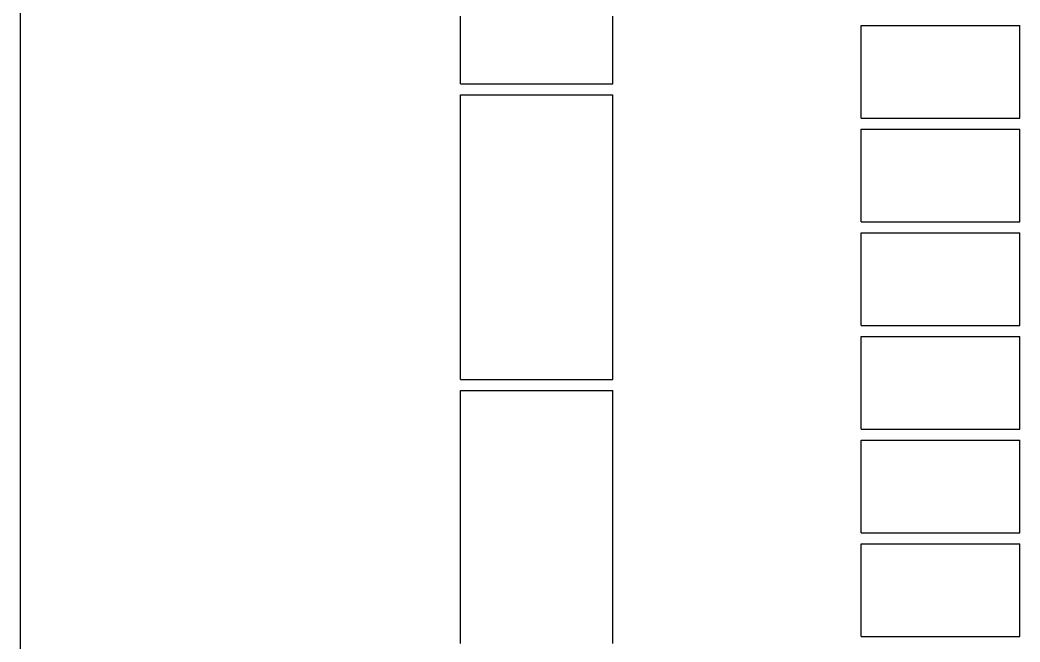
# Model space of a CAD drawing. Header units: metres. Extents: x -45 to 241, y 0 to 388.
# Drawn here: x 70 to 115.33, y 228.9 to 257.1 of the extents above; entities that cross this region are included whole.
import ezdxf

# ---------------------------------------------------------------- set-up
doc = ezdxf.new("R2010")
doc.units = ezdxf.units.M

msp = doc.modelspace()

# ---------------------------------------------------------------- linework, layer by layer
for points in [[(70, 258.871), (70, 256.907), (70, 254.943), (70, 252.979), (70, 251.014), (70, 249.05), (70, 247.086), (70, 245.121), (70, 243.157), (70, 241.193), (70, 239.229), (70, 237.264), (70, 235.3), (70, 233.336), (70, 231.371), (70, 229.407), (70, 227.443)], [(89.964, 254.2), (89.964, 254.405), (89.964, 254.61), (89.964, 254.814), (89.964, 255.019), (89.964, 255.224), (89.964, 255.429), (89.964, 255.633), (89.964, 255.838), (89.964, 256.043), (89.964, 256.248), (89.964, 256.452), (89.964, 256.657), (89.964, 256.862), (89.964, 257.067), (89.964, 257.271)], [(96.868, 254.2), (96.868, 254.405), (96.868, 254.61), (96.868, 254.814), (96.868, 255.019), (96.868, 255.224), (96.868, 255.429), (96.868, 255.633), (96.868, 255.838), (96.868, 256.043), (96.868, 256.248), (96.868, 256.452), (96.868, 256.657), (96.868, 256.862), (96.868, 257.067), (96.868, 257.271)], [(108.123, 252.65), (108.123, 252.717), (108.123, 252.783), (108.123, 252.85), (108.123, 252.917), (108.123, 252.983), (108.123, 253.05), (108.123, 253.117), (108.123, 253.183), (108.123, 253.25), (108.123, 253.317), (108.123, 253.383), (108.123, 253.45), (108.123, 253.517), (108.123, 253.583), (108.123, 253.65), (108.123, 253.717), (108.123, 253.783), (108.123, 253.85), (108.123, 253.917), (108.123, 253.983), (108.123, 254.05), (108.123, 254.117), (108.123, 254.183), (108.123, 254.25), (108.123, 254.317), (108.123, 254.383), (108.123, 254.45), (108.123, 254.517), (108.123, 254.583), (108.123, 254.65), (108.123, 254.717), (108.123, 254.783), (108.123, 254.85), (108.123, 254.917), (108.123, 254.983), (108.123, 255.05), (108.123, 255.117), (108.123, 255.183), (108.123, 255.25), (108.123, 255.317), (108.123, 255.383), (108.123, 255.45), (108.123, 255.517), (108.123, 255.583), (108.123, 255.65), (108.123, 255.717), (108.123, 255.783), (108.123, 255.85), (108.123, 255.917), (108.123, 255.983), (108.123, 256.05), (108.123, 256.117), (108.123, 256.183), (108.123, 256.25), (108.123, 256.317), (108.123, 256.383), (108.123, 256.45), (108.123, 256.517), (108.123, 256.583), (108.123, 256.65), (108.123, 256.717), (108.123, 256.783), (108.123, 256.85)], [(108.123, 256.85), (108.237, 256.85), (108.351, 256.85), (108.466, 256.85), (108.58, 256.85), (108.694, 256.85), (108.809, 256.85), (108.923, 256.85), (109.037, 256.85), (109.152, 256.85), (109.266, 256.85), (109.38, 256.85), (109.495, 256.85), (109.609, 256.85), (109.723, 256.85), (109.838, 256.85), (109.952, 256.85), (110.066, 256.85), (110.18, 256.85), (110.295, 256.85), (110.409, 256.85), (110.523, 256.85), (110.638, 256.85), (110.752, 256.85), (110.866, 256.85), (110.981, 256.85), (111.095, 256.85), (111.209, 256.85), (111.324, 256.85), (111.438, 256.85), (111.552, 256.85), (111.667, 256.85), (111.781, 256.85), (111.895, 256.85), (112.01, 256.85), (112.124, 256.85), (112.238, 256.85), (112.353, 256.85), (112.467, 256.85), (112.581, 256.85), (112.696, 256.85), (112.81, 256.85), (112.924, 256.85), (113.039, 256.85), (113.153, 256.85), (113.267, 256.85), (113.382, 256.85), (113.496, 256.85), (113.61, 256.85), (113.725, 256.85), (113.839, 256.85), (113.953, 256.85), (114.068, 256.85), (114.182, 256.85), (114.296, 256.85), (114.411, 256.85), (114.525, 256.85), (114.639, 256.85), (114.753, 256.85), (114.868, 256.85), (114.982, 256.85), (115.096, 256.85), (115.211, 256.85), (115.325, 256.85)], [(115.325, 252.65), (115.325, 252.717), (115.325, 252.783), (115.325, 252.85), (115.325, 252.917), (115.325, 252.983), (115.325, 253.05), (115.325, 253.117), (115.325, 253.183), (115.325, 253.25), (115.325, 253.317), (115.325, 253.383), (115.325, 253.45), (115.325, 253.517), (115.325, 253.583), (115.325, 253.65), (115.325, 253.717), (115.325, 253.783), (115.325, 253.85), (115.325, 253.917), (115.325, 253.983), (115.325, 254.05), (115.325, 254.117), (115.325, 254.183), (115.325, 254.25), (115.325, 254.317), (115.325, 254.383), (115.325, 254.45), (115.325, 254.517), (115.325, 254.583), (115.325, 254.65), (115.325, 254.717), (115.325, 254.783), (115.325, 254.85), (115.325, 254.917), (115.325, 254.983), (115.325, 255.05), (115.325, 255.117), (115.325, 255.183), (115.325, 255.25), (115.325, 255.317), (115.325, 255.383), (115.325, 255.45), (115.325, 255.517), (115.325, 255.583), (115.325, 255.65), (115.325, 255.717), (115.325, 255.783), (115.325, 255.85), (115.325, 255.917), (115.325, 255.983), (115.325, 256.05), (115.325, 256.117), (115.325, 256.183), (115.325, 256.25), (115.325, 256.317), (115.325, 256.383), (115.325, 256.45), (115.325, 256.517), (115.325, 256.583), (115.325, 256.65), (115.325, 256.717), (115.325, 256.783), (115.325, 256.85)], [(89.964, 254.2), (90.073, 254.2), (90.183, 254.2), (90.292, 254.2), (90.402, 254.2), (90.512, 254.2), (90.621, 254.2), (90.731, 254.2), (90.84, 254.2), (90.95, 254.2), (91.06, 254.2), (91.169, 254.2), (91.279, 254.2), (91.388, 254.2), (91.498, 254.2), (91.607, 254.2), (91.717, 254.2), (91.827, 254.2), (91.936, 254.2), (92.046, 254.2), (92.155, 254.2), (92.265, 254.2), (92.375, 254.2), (92.484, 254.2), (92.594, 254.2), (92.703, 254.2), (92.813, 254.2), (92.923, 254.2), (93.032, 254.2), (93.142, 254.2), (93.251, 254.2), (93.361, 254.2), (93.47, 254.2), (93.58, 254.2), (93.69, 254.2), (93.799, 254.2), (93.909, 254.2), (94.018, 254.2), (94.128, 254.2), (94.238, 254.2), (94.347, 254.2), (94.457, 254.2), (94.566, 254.2), (94.676, 254.2), (94.786, 254.2), (94.895, 254.2), (95.005, 254.2), (95.114, 254.2), (95.224, 254.2), (95.333, 254.2), (95.443, 254.2), (95.553, 254.2), (95.662, 254.2), (95.772, 254.2), (95.881, 254.2), (95.991, 254.2), (96.101, 254.2), (96.21, 254.2), (96.32, 254.2), (96.429, 254.2), (96.539, 254.2), (96.649, 254.2), (96.758, 254.2), (96.868, 254.2)], [(89.964, 240.8), (89.964, 241.005), (89.964, 241.21), (89.964, 241.414), (89.964, 241.619), (89.964, 241.824), (89.964, 242.029), (89.964, 242.233), (89.964, 242.438), (89.964, 242.643), (89.964, 242.848), (89.964, 243.052), (89.964, 243.257), (89.964, 243.462), (89.964, 243.667), (89.964, 243.871), (89.964, 244.076), (89.964, 244.281), (89.964, 244.486), (89.964, 244.69), (89.964, 244.895), (89.964, 245.1), (89.964, 245.305), (89.964, 245.51), (89.964, 245.714), (89.964, 245.919), (89.964, 246.124), (89.964, 246.329), (89.964, 246.533), (89.964, 246.738), (89.964, 246.943), (89.964, 247.148), (89.964, 247.352), (89.964, 247.557), (89.964, 247.762), (89.964, 247.967), (89.964, 248.171), (89.964, 248.376), (89.964, 248.581), (89.964, 248.786), (89.964, 248.99), (89.964, 249.195), (89.964, 249.4), (89.964, 249.605), (89.964, 249.81), (89.964, 250.014), (89.964, 250.219), (89.964, 250.424), (89.964, 250.629), (89.964, 250.833), (89.964, 251.038), (89.964, 251.243), (89.964, 251.448), (89.964, 251.652), (89.964, 251.857), (89.964, 252.062), (89.964, 252.267), (89.964, 252.471), (89.964, 252.676), (89.964, 252.881), (89.964, 253.086), (89.964, 253.29), (89.964, 253.495), (89.964, 253.7)], [(89.964, 253.7), (90.073, 253.7), (90.183, 253.7), (90.292, 253.7), (90.402, 253.7), (90.512, 253.7), (90.621, 253.7), (90.731, 253.7), (90.84, 253.7), (90.95, 253.7), (91.06, 253.7), (91.169, 253.7), (91.279, 253.7), (91.388, 253.7), (91.498, 253.7), (91.607, 253.7), (91.717, 253.7), (91.827, 253.7), (91.936, 253.7), (92.046, 253.7), (92.155, 253.7), (92.265, 253.7), (92.375, 253.7), (92.484, 253.7), (92.594, 253.7), (92.703, 253.7), (92.813, 253.7), (92.923, 253.7), (93.032, 253.7), (93.142, 253.7), (93.251, 253.7), (93.361, 253.7), (93.47, 253.7), (93.58, 253.7), (93.69, 253.7), (93.799, 253.7), (93.909, 253.7), (94.018, 253.7), (94.128, 253.7), (94.238, 253.7), (94.347, 253.7), (94.457, 253.7), (94.566, 253.7), (94.676, 253.7), (94.786, 253.7), (94.895, 253.7), (95.005, 253.7), (95.114, 253.7), (95.224, 253.7), (95.333, 253.7), (95.443, 253.7), (95.553, 253.7), (95.662, 253.7), (95.772, 253.7), (95.881, 253.7), (95.991, 253.7), (96.101, 253.7), (96.21, 253.7), (96.32, 253.7), (96.429, 253.7), (96.539, 253.7), (96.649, 253.7), (96.758, 253.7), (96.868, 253.7)], [(96.868, 240.8), (96.868, 241.005), (96.868, 241.21), (96.868, 241.414), (96.868, 241.619), (96.868, 241.824), (96.868, 242.029), (96.868, 242.233), (96.868, 242.438), (96.868, 242.643), (96.868, 242.848), (96.868, 243.052), (96.868, 243.257), (96.868, 243.462), (96.868, 243.667), (96.868, 243.871), (96.868, 244.076), (96.868, 244.281), (96.868, 244.486), (96.868, 244.69), (96.868, 244.895), (96.868, 245.1), (96.868, 245.305), (96.868, 245.51), (96.868, 245.714), (96.868, 245.919), (96.868, 246.124), (96.868, 246.329), (96.868, 246.533), (96.868, 246.738), (96.868, 246.943), (96.868, 247.148), (96.868, 247.352), (96.868, 247.557), (96.868, 247.762), (96.868, 247.967), (96.868, 248.171), (96.868, 248.376), (96.868, 248.581), (96.868, 248.786), (96.868, 248.99), (96.868, 249.195), (96.868, 249.4), (96.868, 249.605), (96.868, 249.81), (96.868, 250.014), (96.868, 250.219), (96.868, 250.424), (96.868, 250.629), (96.868, 250.833), (96.868, 251.038), (96.868, 251.243), (96.868, 251.448), (96.868, 251.652), (96.868, 251.857), (96.868, 252.062), (96.868, 252.267), (96.868, 252.471), (96.868, 252.676), (96.868, 252.881), (96.868, 253.086), (96.868, 253.29), (96.868, 253.495), (96.868, 253.7)], [(108.123, 252.65), (108.237, 252.65), (108.351, 252.65), (108.466, 252.65), (108.58, 252.65), (108.694, 252.65), (108.809, 252.65), (108.923, 252.65), (109.037, 252.65), (109.152, 252.65), (109.266, 252.65), (109.38, 252.65), (109.495, 252.65), (109.609, 252.65), (109.723, 252.65), (109.838, 252.65), (109.952, 252.65), (110.066, 252.65), (110.18, 252.65), (110.295, 252.65), (110.409, 252.65), (110.523, 252.65), (110.638, 252.65), (110.752, 252.65), (110.866, 252.65), (110.981, 252.65), (111.095, 252.65), (111.209, 252.65), (111.324, 252.65), (111.438, 252.65), (111.552, 252.65), (111.667, 252.65), (111.781, 252.65), (111.895, 252.65), (112.01, 252.65), (112.124, 252.65), (112.238, 252.65), (112.353, 252.65), (112.467, 252.65), (112.581, 252.65), (112.696, 252.65), (112.81, 252.65), (112.924, 252.65), (113.039, 252.65), (113.153, 252.65), (113.267, 252.65), (113.382, 252.65), (113.496, 252.65), (113.61, 252.65), (113.725, 252.65), (113.839, 252.65), (113.953, 252.65), (114.068, 252.65), (114.182, 252.65), (114.296, 252.65), (114.411, 252.65), (114.525, 252.65), (114.639, 252.65), (114.753, 252.65), (114.868, 252.65), (114.982, 252.65), (115.096, 252.65), (115.211, 252.65), (115.325, 252.65)], [(108.123, 247.95), (108.123, 248.017), (108.123, 248.083), (108.123, 248.15), (108.123, 248.217), (108.123, 248.283), (108.123, 248.35), (108.123, 248.417), (108.123, 248.483), (108.123, 248.55), (108.123, 248.617), (108.123, 248.683), (108.123, 248.75), (108.123, 248.817), (108.123, 248.883), (108.123, 248.95), (108.123, 249.017), (108.123, 249.083), (108.123, 249.15), (108.123, 249.217), (108.123, 249.283), (108.123, 249.35), (108.123, 249.417), (108.123, 249.483), (108.123, 249.55), (108.123, 249.617), (108.123, 249.683), (108.123, 249.75), (108.123, 249.817), (108.123, 249.883), (108.123, 249.95), (108.123, 250.017), (108.123, 250.083), (108.123, 250.15), (108.123, 250.217), (108.123, 250.283), (108.123, 250.35), (108.123, 250.417), (108.123, 250.483), (108.123, 250.55), (108.123, 250.617), (108.123, 250.683), (108.123, 250.75), (108.123, 250.817), (108.123, 250.883), (108.123, 250.95), (108.123, 251.017), (108.123, 251.083), (108.123, 251.15), (108.123, 251.217), (108.123, 251.283), (108.123, 251.35), (108.123, 251.417), (108.123, 251.483), (108.123, 251.55), (108.123, 251.617), (108.123, 251.683), (108.123, 251.75), (108.123, 251.817), (108.123, 251.883), (108.123, 251.95), (108.123, 252.017), (108.123, 252.083), (108.123, 252.15)], [(108.123, 252.15), (108.237, 252.15), (108.351, 252.15), (108.466, 252.15), (108.58, 252.15), (108.694, 252.15), (108.809, 252.15), (108.923, 252.15), (109.037, 252.15), (109.152, 252.15), (109.266, 252.15), (109.38, 252.15), (109.495, 252.15), (109.609, 252.15), (109.723, 252.15), (109.838, 252.15), (109.952, 252.15), (110.066, 252.15), (110.18, 252.15), (110.295, 252.15), (110.409, 252.15), (110.523, 252.15), (110.638, 252.15), (110.752, 252.15), (110.866, 252.15), (110.981, 252.15), (111.095, 252.15), (111.209, 252.15), (111.324, 252.15), (111.438, 252.15), (111.552, 252.15), (111.667, 252.15), (111.781, 252.15), (111.895, 252.15), (112.01, 252.15), (112.124, 252.15), (112.238, 252.15), (112.353, 252.15), (112.467, 252.15), (112.581, 252.15), (112.696, 252.15), (112.81, 252.15), (112.924, 252.15), (113.039, 252.15), (113.153, 252.15), (113.267, 252.15), (113.382, 252.15), (113.496, 252.15), (113.61, 252.15), (113.725, 252.15), (113.839, 252.15), (113.953, 252.15), (114.068, 252.15), (114.182, 252.15), (114.296, 252.15), (114.411, 252.15), (114.525, 252.15), (114.639, 252.15), (114.753, 252.15), (114.868, 252.15), (114.982, 252.15), (115.096, 252.15), (115.211, 252.15), (115.325, 252.15)], [(115.325, 247.95), (115.325, 248.017), (115.325, 248.083), (115.325, 248.15), (115.325, 248.217), (115.325, 248.283), (115.325, 248.35), (115.325, 248.417), (115.325, 248.483), (115.325, 248.55), (115.325, 248.617), (115.325, 248.683), (115.325, 248.75), (115.325, 248.817), (115.325, 248.883), (115.325, 248.95), (115.325, 249.017), (115.325, 249.083), (115.325, 249.15), (115.325, 249.217), (115.325, 249.283), (115.325, 249.35), (115.325, 249.417), (115.325, 249.483), (115.325, 249.55), (115.325, 249.617), (115.325, 249.683), (115.325, 249.75), (115.325, 249.817), (115.325, 249.883), (115.325, 249.95), (115.325, 250.017), (115.325, 250.083), (115.325, 250.15), (115.325, 250.217), (115.325, 250.283), (115.325, 250.35), (115.325, 250.417), (115.325, 250.483), (115.325, 250.55), (115.325, 250.617), (115.325, 250.683), (115.325, 250.75), (115.325, 250.817), (115.325, 250.883), (115.325, 250.95), (115.325, 251.017), (115.325, 251.083), (115.325, 251.15), (115.325, 251.217), (115.325, 251.283), (115.325, 251.35), (115.325, 251.417), (115.325, 251.483), (115.325, 251.55), (115.325, 251.617), (115.325, 251.683), (115.325, 251.75), (115.325, 251.817), (115.325, 251.883), (115.325, 251.95), (115.325, 252.017), (115.325, 252.083), (115.325, 252.15)], [(108.123, 247.95), (108.237, 247.95), (108.351, 247.95), (108.466, 247.95), (108.58, 247.95), (108.694, 247.95), (108.809, 247.95), (108.923, 247.95), (109.037, 247.95), (109.152, 247.95), (109.266, 247.95), (109.38, 247.95), (109.495, 247.95), (109.609, 247.95), (109.723, 247.95), (109.838, 247.95), (109.952, 247.95), (110.066, 247.95), (110.18, 247.95), (110.295, 247.95), (110.409, 247.95), (110.523, 247.95), (110.638, 247.95), (110.752, 247.95), (110.866, 247.95), (110.981, 247.95), (111.095, 247.95), (111.209, 247.95), (111.324, 247.95), (111.438, 247.95), (111.552, 247.95), (111.667, 247.95), (111.781, 247.95), (111.895, 247.95), (112.01, 247.95), (112.124, 247.95), (112.238, 247.95), (112.353, 247.95), (112.467, 247.95), (112.581, 247.95), (112.696, 247.95), (112.81, 247.95), (112.924, 247.95), (113.039, 247.95), (113.153, 247.95), (113.267, 247.95), (113.382, 247.95), (113.496, 247.95), (113.61, 247.95), (113.725, 247.95), (113.839, 247.95), (113.953, 247.95), (114.068, 247.95), (114.182, 247.95), (114.296, 247.95), (114.411, 247.95), (114.525, 247.95), (114.639, 247.95), (114.753, 247.95), (114.868, 247.95), (114.982, 247.95), (115.096, 247.95), (115.211, 247.95), (115.325, 247.95)], [(108.123, 243.25), (108.123, 243.317), (108.123, 243.383), (108.123, 243.45), (108.123, 243.517), (108.123, 243.583), (108.123, 243.65), (108.123, 243.717), (108.123, 243.783), (108.123, 243.85), (108.123, 243.917), (108.123, 243.983), (108.123, 244.05), (108.123, 244.117), (108.123, 244.183), (108.123, 244.25), (108.123, 244.317), (108.123, 244.383), (108.123, 244.45), (108.123, 244.517), (108.123, 244.583), (108.123, 244.65), (108.123, 244.717), (108.123, 244.783), (108.123, 244.85), (108.123, 244.917), (108.123, 244.983), (108.123, 245.05), (108.123, 245.117), (108.123, 245.183), (108.123, 245.25), (108.123, 245.317), (108.123, 245.383), (108.123, 245.45), (108.123, 245.517), (108.123, 245.583), (108.123, 245.65), (108.123, 245.717), (108.123, 245.783), (108.123, 245.85), (108.123, 245.917), (108.123, 245.983), (108.123, 246.05), (108.123, 246.117), (108.123, 246.183), (108.123, 246.25), (108.123, 246.317), (108.123, 246.383), (108.123, 246.45), (108.123, 246.517), (108.123, 246.583), (108.123, 246.65), (108.123, 246.717), (108.123, 246.783), (108.123, 246.85), (108.123, 246.917), (108.123, 246.983), (108.123, 247.05), (108.123, 247.117), (108.123, 247.183), (108.123, 247.25), (108.123, 247.317), (108.123, 247.383), (108.123, 247.45)], [(108.123, 247.45), (108.237, 247.45), (108.351, 247.45), (108.466, 247.45), (108.58, 247.45), (108.694, 247.45), (108.809, 247.45), (108.923, 247.45), (109.037, 247.45), (109.152, 247.45), (109.266, 247.45), (109.38, 247.45), (109.495, 247.45), (109.609, 247.45), (109.723, 247.45), (109.838, 247.45), (109.952, 247.45), (110.066, 247.45), (110.18, 247.45), (110.295, 247.45), (110.409, 247.45), (110.523, 247.45), (110.638, 247.45), (110.752, 247.45), (110.866, 247.45), (110.981, 247.45), (111.095, 247.45), (111.209, 247.45), (111.324, 247.45), (111.438, 247.45), (111.552, 247.45), (111.667, 247.45), (111.781, 247.45), (111.895, 247.45), (112.01, 247.45), (112.124, 247.45), (112.238, 247.45), (112.353, 247.45), (112.467, 247.45), (112.581, 247.45), (112.696, 247.45), (112.81, 247.45), (112.924, 247.45), (113.039, 247.45), (113.153, 247.45), (113.267, 247.45), (113.382, 247.45), (113.496, 247.45), (113.61, 247.45), (113.725, 247.45), (113.839, 247.45), (113.953, 247.45), (114.068, 247.45), (114.182, 247.45), (114.296, 247.45), (114.411, 247.45), (114.525, 247.45), (114.639, 247.45), (114.753, 247.45), (114.868, 247.45), (114.982, 247.45), (115.096, 247.45), (115.211, 247.45), (115.325, 247.45)], [(115.325, 243.25), (115.325, 243.317), (115.325, 243.383), (115.325, 243.45), (115.325, 243.517), (115.325, 243.583), (115.325, 243.65), (115.325, 243.717), (115.325, 243.783), (115.325, 243.85), (115.325, 243.917), (115.325, 243.983), (115.325, 244.05), (115.325, 244.117), (115.325, 244.183), (115.325, 244.25), (115.325, 244.317), (115.325, 244.383), (115.325, 244.45), (115.325, 244.517), (115.325, 244.583), (115.325, 244.65), (115.325, 244.717), (115.325, 244.783), (115.325, 244.85), (115.325, 244.917), (115.325, 244.983), (115.325, 245.05), (115.325, 245.117), (115.325, 245.183), (115.325, 245.25), (115.325, 245.317), (115.325, 245.383), (115.325, 245.45), (115.325, 245.517), (115.325, 245.583), (115.325, 245.65), (115.325, 245.717), (115.325, 245.783), (115.325, 245.85), (115.325, 245.917), (115.325, 245.983), (115.325, 246.05), (115.325, 246.117), (115.325, 246.183), (115.325, 246.25), (115.325, 246.317), (115.325, 246.383), (115.325, 246.45), (115.325, 246.517), (115.325, 246.583), (115.325, 246.65), (115.325, 246.717), (115.325, 246.783), (115.325, 246.85), (115.325, 246.917), (115.325, 246.983), (115.325, 247.05), (115.325, 247.117), (115.325, 247.183), (115.325, 247.25), (115.325, 247.317), (115.325, 247.383), (115.325, 247.45)], [(108.123, 243.25), (108.237, 243.25), (108.351, 243.25), (108.466, 243.25), (108.58, 243.25), (108.694, 243.25), (108.809, 243.25), (108.923, 243.25), (109.037, 243.25), (109.152, 243.25), (109.266, 243.25), (109.38, 243.25), (109.495, 243.25), (109.609, 243.25), (109.723, 243.25), (109.838, 243.25), (109.952, 243.25), (110.066, 243.25), (110.18, 243.25), (110.295, 243.25), (110.409, 243.25), (110.523, 243.25), (110.638, 243.25), (110.752, 243.25), (110.866, 243.25), (110.981, 243.25), (111.095, 243.25), (111.209, 243.25), (111.324, 243.25), (111.438, 243.25), (111.552, 243.25), (111.667, 243.25), (111.781, 243.25), (111.895, 243.25), (112.01, 243.25), (112.124, 243.25), (112.238, 243.25), (112.353, 243.25), (112.467, 243.25), (112.581, 243.25), (112.696, 243.25), (112.81, 243.25), (112.924, 243.25), (113.039, 243.25), (113.153, 243.25), (113.267, 243.25), (113.382, 243.25), (113.496, 243.25), (113.61, 243.25), (113.725, 243.25), (113.839, 243.25), (113.953, 243.25), (114.068, 243.25), (114.182, 243.25), (114.296, 243.25), (114.411, 243.25), (114.525, 243.25), (114.639, 243.25), (114.753, 243.25), (114.868, 243.25), (114.982, 243.25), (115.096, 243.25), (115.211, 243.25), (115.325, 243.25)], [(108.123, 238.55), (108.123, 238.617), (108.123, 238.683), (108.123, 238.75), (108.123, 238.817), (108.123, 238.883), (108.123, 238.95), (108.123, 239.017), (108.123, 239.083), (108.123, 239.15), (108.123, 239.217), (108.123, 239.283), (108.123, 239.35), (108.123, 239.417), (108.123, 239.483), (108.123, 239.55), (108.123, 239.617), (108.123, 239.683), (108.123, 239.75), (108.123, 239.817), (108.123, 239.883), (108.123, 239.95), (108.123, 240.017), (108.123, 240.083), (108.123, 240.15), (108.123, 240.217), (108.123, 240.283), (108.123, 240.35), (108.123, 240.417), (108.123, 240.483), (108.123, 240.55), (108.123, 240.617), (108.123, 240.683), (108.123, 240.75), (108.123, 240.817), (108.123, 240.883), (108.123, 240.95), (108.123, 241.017), (108.123, 241.083), (108.123, 241.15), (108.123, 241.217), (108.123, 241.283), (108.123, 241.35), (108.123, 241.417), (108.123, 241.483), (108.123, 241.55), (108.123, 241.617), (108.123, 241.683), (108.123, 241.75), (108.123, 241.817), (108.123, 241.883), (108.123, 241.95), (108.123, 242.017), (108.123, 242.083), (108.123, 242.15), (108.123, 242.217), (108.123, 242.283), (108.123, 242.35), (108.123, 242.417), (108.123, 242.483), (108.123, 242.55), (108.123, 242.617), (108.123, 242.683), (108.123, 242.75)], [(108.123, 242.75), (108.237, 242.75), (108.351, 242.75), (108.466, 242.75), (108.58, 242.75), (108.694, 242.75), (108.809, 242.75), (108.923, 242.75), (109.037, 242.75), (109.152, 242.75), (109.266, 242.75), (109.38, 242.75), (109.495, 242.75), (109.609, 242.75), (109.723, 242.75), (109.838, 242.75), (109.952, 242.75), (110.066, 242.75), (110.18, 242.75), (110.295, 242.75), (110.409, 242.75), (110.523, 242.75), (110.638, 242.75), (110.752, 242.75), (110.866, 242.75), (110.981, 242.75), (111.095, 242.75), (111.209, 242.75), (111.324, 242.75), (111.438, 242.75), (111.552, 242.75), (111.667, 242.75), (111.781, 242.75), (111.895, 242.75), (112.01, 242.75), (112.124, 242.75), (112.238, 242.75), (112.353, 242.75), (112.467, 242.75), (112.581, 242.75), (112.696, 242.75), (112.81, 242.75), (112.924, 242.75), (113.039, 242.75), (113.153, 242.75), (113.267, 242.75), (113.382, 242.75), (113.496, 242.75), (113.61, 242.75), (113.725, 242.75), (113.839, 242.75), (113.953, 242.75), (114.068, 242.75), (114.182, 242.75), (114.296, 242.75), (114.411, 242.75), (114.525, 242.75), (114.639, 242.75), (114.753, 242.75), (114.868, 242.75), (114.982, 242.75), (115.096, 242.75), (115.211, 242.75), (115.325, 242.75)], [(115.325, 238.55), (115.325, 238.617), (115.325, 238.683), (115.325, 238.75), (115.325, 238.817), (115.325, 238.883), (115.325, 238.95), (115.325, 239.017), (115.325, 239.083), (115.325, 239.15), (115.325, 239.217), (115.325, 239.283), (115.325, 239.35), (115.325, 239.417), (115.325, 239.483), (115.325, 239.55), (115.325, 239.617), (115.325, 239.683), (115.325, 239.75), (115.325, 239.817), (115.325, 239.883), (115.325, 239.95), (115.325, 240.017), (115.325, 240.083), (115.325, 240.15), (115.325, 240.217), (115.325, 240.283), (115.325, 240.35), (115.325, 240.417), (115.325, 240.483), (115.325, 240.55), (115.325, 240.617), (115.325, 240.683), (115.325, 240.75), (115.325, 240.817), (115.325, 240.883), (115.325, 240.95), (115.325, 241.017), (115.325, 241.083), (115.325, 241.15), (115.325, 241.217), (115.325, 241.283), (115.325, 241.35), (115.325, 241.417), (115.325, 241.483), (115.325, 241.55), (115.325, 241.617), (115.325, 241.683), (115.325, 241.75), (115.325, 241.817), (115.325, 241.883), (115.325, 241.95), (115.325, 242.017), (115.325, 242.083), (115.325, 242.15), (115.325, 242.217), (115.325, 242.283), (115.325, 242.35), (115.325, 242.417), (115.325, 242.483), (115.325, 242.55), (115.325, 242.617), (115.325, 242.683), (115.325, 242.75)], [(89.964, 240.8), (90.073, 240.8), (90.183, 240.8), (90.292, 240.8), (90.402, 240.8), (90.512, 240.8), (90.621, 240.8), (90.731, 240.8), (90.84, 240.8), (90.95, 240.8), (91.06, 240.8), (91.169, 240.8), (91.279, 240.8), (91.388, 240.8), (91.498, 240.8), (91.607, 240.8), (91.717, 240.8), (91.827, 240.8), (91.936, 240.8), (92.046, 240.8), (92.155, 240.8), (92.265, 240.8), (92.375, 240.8), (92.484, 240.8), (92.594, 240.8), (92.703, 240.8), (92.813, 240.8), (92.923, 240.8), (93.032, 240.8), (93.142, 240.8), (93.251, 240.8), (93.361, 240.8), (93.47, 240.8), (93.58, 240.8), (93.69, 240.8), (93.799, 240.8), (93.909, 240.8), (94.018, 240.8), (94.128, 240.8), (94.238, 240.8), (94.347, 240.8), (94.457, 240.8), (94.566, 240.8), (94.676, 240.8), (94.786, 240.8), (94.895, 240.8), (95.005, 240.8), (95.114, 240.8), (95.224, 240.8), (95.333, 240.8), (95.443, 240.8), (95.553, 240.8), (95.662, 240.8), (95.772, 240.8), (95.881, 240.8), (95.991, 240.8), (96.101, 240.8), (96.21, 240.8), (96.32, 240.8), (96.429, 240.8), (96.539, 240.8), (96.649, 240.8), (96.758, 240.8), (96.868, 240.8)], [(89.964, 228.833), (89.964, 229.038), (89.964, 229.243), (89.964, 229.448), (89.964, 229.652), (89.964, 229.857), (89.964, 230.062), (89.964, 230.267), (89.964, 230.471), (89.964, 230.676), (89.964, 230.881), (89.964, 231.086), (89.964, 231.29), (89.964, 231.495), (89.964, 231.7), (89.964, 231.905), (89.964, 232.11), (89.964, 232.314), (89.964, 232.519), (89.964, 232.724), (89.964, 232.929), (89.964, 233.133), (89.964, 233.338), (89.964, 233.543), (89.964, 233.748), (89.964, 233.952), (89.964, 234.157), (89.964, 234.362), (89.964, 234.567), (89.964, 234.771), (89.964, 234.976), (89.964, 235.181), (89.964, 235.386), (89.964, 235.59), (89.964, 235.795), (89.964, 236), (89.964, 236.205), (89.964, 236.41), (89.964, 236.614), (89.964, 236.819), (89.964, 237.024), (89.964, 237.229), (89.964, 237.433), (89.964, 237.638), (89.964, 237.843), (89.964, 238.048), (89.964, 238.252), (89.964, 238.457), (89.964, 238.662), (89.964, 238.867), (89.964, 239.071), (89.964, 239.276), (89.964, 239.481), (89.964, 239.686), (89.964, 239.89), (89.964, 240.095), (89.964, 240.3)], [(89.964, 240.3), (90.073, 240.3), (90.183, 240.3), (90.292, 240.3), (90.402, 240.3), (90.512, 240.3), (90.621, 240.3), (90.731, 240.3), (90.84, 240.3), (90.95, 240.3), (91.06, 240.3), (91.169, 240.3), (91.279, 240.3), (91.388, 240.3), (91.498, 240.3), (91.607, 240.3), (91.717, 240.3), (91.827, 240.3), (91.936, 240.3), (92.046, 240.3), (92.155, 240.3), (92.265, 240.3), (92.375, 240.3), (92.484, 240.3), (92.594, 240.3), (92.703, 240.3), (92.813, 240.3), (92.923, 240.3), (93.032, 240.3), (93.142, 240.3), (93.251, 240.3), (93.361, 240.3), (93.47, 240.3), (93.58, 240.3), (93.69, 240.3), (93.799, 240.3), (93.909, 240.3), (94.018, 240.3), (94.128, 240.3), (94.238, 240.3), (94.347, 240.3), (94.457, 240.3), (94.566, 240.3), (94.676, 240.3), (94.786, 240.3), (94.895, 240.3), (95.005, 240.3), (95.114, 240.3), (95.224, 240.3), (95.333, 240.3), (95.443, 240.3), (95.553, 240.3), (95.662, 240.3), (95.772, 240.3), (95.881, 240.3), (95.991, 240.3), (96.101, 240.3), (96.21, 240.3), (96.32, 240.3), (96.429, 240.3), (96.539, 240.3), (96.649, 240.3), (96.758, 240.3), (96.868, 240.3)], [(96.868, 228.833), (96.868, 229.038), (96.868, 229.243), (96.868, 229.448), (96.868, 229.652), (96.868, 229.857), (96.868, 230.062), (96.868, 230.267), (96.868, 230.471), (96.868, 230.676), (96.868, 230.881), (96.868, 231.086), (96.868, 231.29), (96.868, 231.495), (96.868, 231.7), (96.868, 231.905), (96.868, 232.11), (96.868, 232.314), (96.868, 232.519), (96.868, 232.724), (96.868, 232.929), (96.868, 233.133), (96.868, 233.338), (96.868, 233.543), (96.868, 233.748), (96.868, 233.952), (96.868, 234.157), (96.868, 234.362), (96.868, 234.567), (96.868, 234.771), (96.868, 234.976), (96.868, 235.181), (96.868, 235.386), (96.868, 235.59), (96.868, 235.795), (96.868, 236), (96.868, 236.205), (96.868, 236.41), (96.868, 236.614), (96.868, 236.819), (96.868, 237.024), (96.868, 237.229), (96.868, 237.433), (96.868, 237.638), (96.868, 237.843), (96.868, 238.048), (96.868, 238.252), (96.868, 238.457), (96.868, 238.662), (96.868, 238.867), (96.868, 239.071), (96.868, 239.276), (96.868, 239.481), (96.868, 239.686), (96.868, 239.89), (96.868, 240.095), (96.868, 240.3)], [(108.123, 238.55), (108.237, 238.55), (108.351, 238.55), (108.466, 238.55), (108.58, 238.55), (108.694, 238.55), (108.809, 238.55), (108.923, 238.55), (109.037, 238.55), (109.152, 238.55), (109.266, 238.55), (109.38, 238.55), (109.495, 238.55), (109.609, 238.55), (109.723, 238.55), (109.838, 238.55), (109.952, 238.55), (110.066, 238.55), (110.18, 238.55), (110.295, 238.55), (110.409, 238.55), (110.523, 238.55), (110.638, 238.55), (110.752, 238.55), (110.866, 238.55), (110.981, 238.55), (111.095, 238.55), (111.209, 238.55), (111.324, 238.55), (111.438, 238.55), (111.552, 238.55), (111.667, 238.55), (111.781, 238.55), (111.895, 238.55), (112.01, 238.55), (112.124, 238.55), (112.238, 238.55), (112.353, 238.55), (112.467, 238.55), (112.581, 238.55), (112.696, 238.55), (112.81, 238.55), (112.924, 238.55), (113.039, 238.55), (113.153, 238.55), (113.267, 238.55), (113.382, 238.55), (113.496, 238.55), (113.61, 238.55), (113.725, 238.55), (113.839, 238.55), (113.953, 238.55), (114.068, 238.55), (114.182, 238.55), (114.296, 238.55), (114.411, 238.55), (114.525, 238.55), (114.639, 238.55), (114.753, 238.55), (114.868, 238.55), (114.982, 238.55), (115.096, 238.55), (115.211, 238.55), (115.325, 238.55)], [(108.123, 233.85), (108.123, 233.917), (108.123, 233.983), (108.123, 234.05), (108.123, 234.117), (108.123, 234.183), (108.123, 234.25), (108.123, 234.317), (108.123, 234.383), (108.123, 234.45), (108.123, 234.517), (108.123, 234.583), (108.123, 234.65), (108.123, 234.717), (108.123, 234.783), (108.123, 234.85), (108.123, 234.917), (108.123, 234.983), (108.123, 235.05), (108.123, 235.117), (108.123, 235.183), (108.123, 235.25), (108.123, 235.317), (108.123, 235.383), (108.123, 235.45), (108.123, 235.517), (108.123, 235.583), (108.123, 235.65), (108.123, 235.717), (108.123, 235.783), (108.123, 235.85), (108.123, 235.917), (108.123, 235.983), (108.123, 236.05), (108.123, 236.117), (108.123, 236.183), (108.123, 236.25), (108.123, 236.317), (108.123, 236.383), (108.123, 236.45), (108.123, 236.517), (108.123, 236.583), (108.123, 236.65), (108.123, 236.717), (108.123, 236.783), (108.123, 236.85), (108.123, 236.917), (108.123, 236.983), (108.123, 237.05), (108.123, 237.117), (108.123, 237.183), (108.123, 237.25), (108.123, 237.317), (108.123, 237.383), (108.123, 237.45), (108.123, 237.517), (108.123, 237.583), (108.123, 237.65), (108.123, 237.717), (108.123, 237.783), (108.123, 237.85), (108.123, 237.917), (108.123, 237.983), (108.123, 238.05)], [(108.123, 238.05), (108.237, 238.05), (108.351, 238.05), (108.466, 238.05), (108.58, 238.05), (108.694, 238.05), (108.809, 238.05), (108.923, 238.05), (109.037, 238.05), (109.152, 238.05), (109.266, 238.05), (109.38, 238.05), (109.495, 238.05), (109.609, 238.05), (109.723, 238.05), (109.838, 238.05), (109.952, 238.05), (110.066, 238.05), (110.18, 238.05), (110.295, 238.05), (110.409, 238.05), (110.523, 238.05), (110.638, 238.05), (110.752, 238.05), (110.866, 238.05), (110.981, 238.05), (111.095, 238.05), (111.209, 238.05), (111.324, 238.05), (111.438, 238.05), (111.552, 238.05), (111.667, 238.05), (111.781, 238.05), (111.895, 238.05), (112.01, 238.05), (112.124, 238.05), (112.238, 238.05), (112.353, 238.05), (112.467, 238.05), (112.581, 238.05), (112.696, 238.05), (112.81, 238.05), (112.924, 238.05), (113.039, 238.05), (113.153, 238.05), (113.267, 238.05), (113.382, 238.05), (113.496, 238.05), (113.61, 238.05), (113.725, 238.05), (113.839, 238.05), (113.953, 238.05), (114.068, 238.05), (114.182, 238.05), (114.296, 238.05), (114.411, 238.05), (114.525, 238.05), (114.639, 238.05), (114.753, 238.05), (114.868, 238.05), (114.982, 238.05), (115.096, 238.05), (115.211, 238.05), (115.325, 238.05)], [(115.325, 233.85), (115.325, 233.917), (115.325, 233.983), (115.325, 234.05), (115.325, 234.117), (115.325, 234.183), (115.325, 234.25), (115.325, 234.317), (115.325, 234.383), (115.325, 234.45), (115.325, 234.517), (115.325, 234.583), (115.325, 234.65), (115.325, 234.717), (115.325, 234.783), (115.325, 234.85), (115.325, 234.917), (115.325, 234.983), (115.325, 235.05), (115.325, 235.117), (115.325, 235.183), (115.325, 235.25), (115.325, 235.317), (115.325, 235.383), (115.325, 235.45), (115.325, 235.517), (115.325, 235.583), (115.325, 235.65), (115.325, 235.717), (115.325, 235.783), (115.325, 235.85), (115.325, 235.917), (115.325, 235.983), (115.325, 236.05), (115.325, 236.117), (115.325, 236.183), (115.325, 236.25), (115.325, 236.317), (115.325, 236.383), (115.325, 236.45), (115.325, 236.517), (115.325, 236.583), (115.325, 236.65), (115.325, 236.717), (115.325, 236.783), (115.325, 236.85), (115.325, 236.917), (115.325, 236.983), (115.325, 237.05), (115.325, 237.117), (115.325, 237.183), (115.325, 237.25), (115.325, 237.317), (115.325, 237.383), (115.325, 237.45), (115.325, 237.517), (115.325, 237.583), (115.325, 237.65), (115.325, 237.717), (115.325, 237.783), (115.325, 237.85), (115.325, 237.917), (115.325, 237.983), (115.325, 238.05)], [(108.123, 233.85), (108.237, 233.85), (108.351, 233.85), (108.466, 233.85), (108.58, 233.85), (108.694, 233.85), (108.809, 233.85), (108.923, 233.85), (109.037, 233.85), (109.152, 233.85), (109.266, 233.85), (109.38, 233.85), (109.495, 233.85), (109.609, 233.85), (109.723, 233.85), (109.838, 233.85), (109.952, 233.85), (110.066, 233.85), (110.18, 233.85), (110.295, 233.85), (110.409, 233.85), (110.523, 233.85), (110.638, 233.85), (110.752, 233.85), (110.866, 233.85), (110.981, 233.85), (111.095, 233.85), (111.209, 233.85), (111.324, 233.85), (111.438, 233.85), (111.552, 233.85), (111.667, 233.85), (111.781, 233.85), (111.895, 233.85), (112.01, 233.85), (112.124, 233.85), (112.238, 233.85), (112.353, 233.85), (112.467, 233.85), (112.581, 233.85), (112.696, 233.85), (112.81, 233.85), (112.924, 233.85), (113.039, 233.85), (113.153, 233.85), (113.267, 233.85), (113.382, 233.85), (113.496, 233.85), (113.61, 233.85), (113.725, 233.85), (113.839, 233.85), (113.953, 233.85), (114.068, 233.85), (114.182, 233.85), (114.296, 233.85), (114.411, 233.85), (114.525, 233.85), (114.639, 233.85), (114.753, 233.85), (114.868, 233.85), (114.982, 233.85), (115.096, 233.85), (115.211, 233.85), (115.325, 233.85)], [(108.123, 229.15), (108.123, 229.217), (108.123, 229.283), (108.123, 229.35), (108.123, 229.417), (108.123, 229.483), (108.123, 229.55), (108.123, 229.617), (108.123, 229.683), (108.123, 229.75), (108.123, 229.817), (108.123, 229.883), (108.123, 229.95), (108.123, 230.017), (108.123, 230.083), (108.123, 230.15), (108.123, 230.217), (108.123, 230.283), (108.123, 230.35), (108.123, 230.417), (108.123, 230.483), (108.123, 230.55), (108.123, 230.617), (108.123, 230.683), (108.123, 230.75), (108.123, 230.817), (108.123, 230.883), (108.123, 230.95), (108.123, 231.017), (108.123, 231.083), (108.123, 231.15), (108.123, 231.217), (108.123, 231.283), (108.123, 231.35), (108.123, 231.417), (108.123, 231.483), (108.123, 231.55), (108.123, 231.617), (108.123, 231.683), (108.123, 231.75), (108.123, 231.817), (108.123, 231.883), (108.123, 231.95), (108.123, 232.017), (108.123, 232.083), (108.123, 232.15), (108.123, 232.217), (108.123, 232.283), (108.123, 232.35), (108.123, 232.417), (108.123, 232.483), (108.123, 232.55), (108.123, 232.617), (108.123, 232.683), (108.123, 232.75), (108.123, 232.817), (108.123, 232.883), (108.123, 232.95), (108.123, 233.017), (108.123, 233.083), (108.123, 233.15), (108.123, 233.217), (108.123, 233.283), (108.123, 233.35)], [(108.123, 233.35), (108.237, 233.35), (108.351, 233.35), (108.466, 233.35), (108.58, 233.35), (108.694, 233.35), (108.809, 233.35), (108.923, 233.35), (109.037, 233.35), (109.152, 233.35), (109.266, 233.35), (109.38, 233.35), (109.495, 233.35), (109.609, 233.35), (109.723, 233.35), (109.838, 233.35), (109.952, 233.35), (110.066, 233.35), (110.18, 233.35), (110.295, 233.35), (110.409, 233.35), (110.523, 233.35), (110.638, 233.35), (110.752, 233.35), (110.866, 233.35), (110.981, 233.35), (111.095, 233.35), (111.209, 233.35), (111.324, 233.35), (111.438, 233.35), (111.552, 233.35), (111.667, 233.35), (111.781, 233.35), (111.895, 233.35), (112.01, 233.35), (112.124, 233.35), (112.238, 233.35), (112.353, 233.35), (112.467, 233.35), (112.581, 233.35), (112.696, 233.35), (112.81, 233.35), (112.924, 233.35), (113.039, 233.35), (113.153, 233.35), (113.267, 233.35), (113.382, 233.35), (113.496, 233.35), (113.61, 233.35), (113.725, 233.35), (113.839, 233.35), (113.953, 233.35), (114.068, 233.35), (114.182, 233.35), (114.296, 233.35), (114.411, 233.35), (114.525, 233.35), (114.639, 233.35), (114.753, 233.35), (114.868, 233.35), (114.982, 233.35), (115.096, 233.35), (115.211, 233.35), (115.325, 233.35)], [(115.325, 229.15), (115.325, 229.217), (115.325, 229.283), (115.325, 229.35), (115.325, 229.417), (115.325, 229.483), (115.325, 229.55), (115.325, 229.617), (115.325, 229.683), (115.325, 229.75), (115.325, 229.817), (115.325, 229.883), (115.325, 229.95), (115.325, 230.017), (115.325, 230.083), (115.325, 230.15), (115.325, 230.217), (115.325, 230.283), (115.325, 230.35), (115.325, 230.417), (115.325, 230.483), (115.325, 230.55), (115.325, 230.617), (115.325, 230.683), (115.325, 230.75), (115.325, 230.817), (115.325, 230.883), (115.325, 230.95), (115.325, 231.017), (115.325, 231.083), (115.325, 231.15), (115.325, 231.217), (115.325, 231.283), (115.325, 231.35), (115.325, 231.417), (115.325, 231.483), (115.325, 231.55), (115.325, 231.617), (115.325, 231.683), (115.325, 231.75), (115.325, 231.817), (115.325, 231.883), (115.325, 231.95), (115.325, 232.017), (115.325, 232.083), (115.325, 232.15), (115.325, 232.217), (115.325, 232.283), (115.325, 232.35), (115.325, 232.417), (115.325, 232.483), (115.325, 232.55), (115.325, 232.617), (115.325, 232.683), (115.325, 232.75), (115.325, 232.817), (115.325, 232.883), (115.325, 232.95), (115.325, 233.017), (115.325, 233.083), (115.325, 233.15), (115.325, 233.217), (115.325, 233.283), (115.325, 233.35)], [(108.123, 229.15), (108.237, 229.15), (108.351, 229.15), (108.466, 229.15), (108.58, 229.15), (108.694, 229.15), (108.809, 229.15), (108.923, 229.15), (109.037, 229.15), (109.152, 229.15), (109.266, 229.15), (109.38, 229.15), (109.495, 229.15), (109.609, 229.15), (109.723, 229.15), (109.838, 229.15), (109.952, 229.15), (110.066, 229.15), (110.18, 229.15), (110.295, 229.15), (110.409, 229.15), (110.523, 229.15), (110.638, 229.15), (110.752, 229.15), (110.866, 229.15), (110.981, 229.15), (111.095, 229.15), (111.209, 229.15), (111.324, 229.15), (111.438, 229.15), (111.552, 229.15), (111.667, 229.15), (111.781, 229.15), (111.895, 229.15), (112.01, 229.15), (112.124, 229.15), (112.238, 229.15), (112.353, 229.15), (112.467, 229.15), (112.581, 229.15), (112.696, 229.15), (112.81, 229.15), (112.924, 229.15), (113.039, 229.15), (113.153, 229.15), (113.267, 229.15), (113.382, 229.15), (113.496, 229.15), (113.61, 229.15), (113.725, 229.15), (113.839, 229.15), (113.953, 229.15), (114.068, 229.15), (114.182, 229.15), (114.296, 229.15), (114.411, 229.15), (114.525, 229.15), (114.639, 229.15), (114.753, 229.15), (114.868, 229.15), (114.982, 229.15), (115.096, 229.15), (115.211, 229.15), (115.325, 229.15)]]:
    msp.add_lwpolyline(points)

doc.saveas('drawing.dxf')
